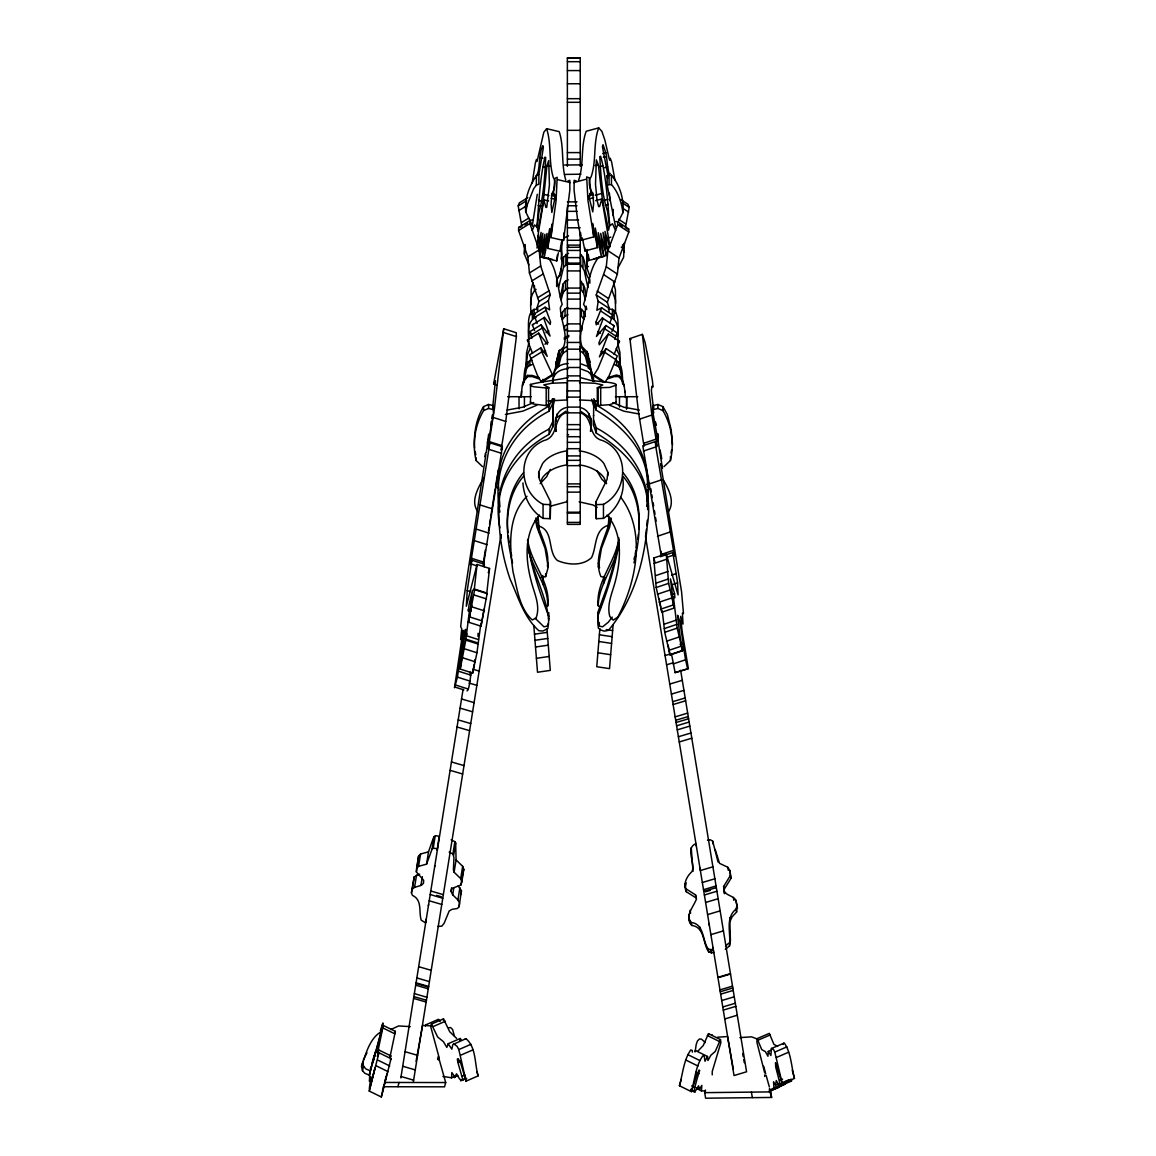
<?xml version="1.0" encoding="UTF-8"?>
<svg xmlns="http://www.w3.org/2000/svg" width="1156" height="1156" viewBox="0 0 1156 1156"><rect width="100%" height="100%" fill="white"/><g stroke="black" fill="none" stroke-linecap="round" stroke-linejoin="round"><path stroke-width="1.5" d="M609.385 193.168L610.079 200.537M712.226 1074.878L712.226 1071.554L720.882 1042.568L720.477 1039.576L708.484 1033.652L703.253 1045.53L697.906 1051.107M526.009 366.192L526.558 352.753L528.697 343.621M647.606 509.666C649.137 475.434 623.705 449.467 596.323 433.182L593.519 425.292L593.548 415.221M565.848 407.649C555.27 410.481 554.172 422.229 555.819 431.434M593.476 380.931L591.41 370.96M593.592 415.698L593.736 400.655L593.736 405.929L591.626 399.239M565.79 180.134C561.036 164.354 564.287 147.274 559.215 131.639L546.629 128.677C551.701 144.312 548.45 161.392 553.204 177.186C556.036 181.203 555.01 189.642 551.817 193.832L551.08 204.251L551.846 212.473L554.938 198.167L553.493 192.315L554.952 178.371L557.178 177.302L556.065 200.739L550.964 237.529L563.55 240.491L569.85 189.945L569.764 180.264L567.538 181.333M477.992 636.508L478.064 633.315M618.128 221.995L622.911 212.69C621.697 202.762 618.214 192.012 611.452 184.57L607.146 185.003L615.599 226.908M437.185 850.267L439.193 836.323L436.506 835.774L434.107 836.612L433.139 838.606L428.515 851.842L426.55 864.153L418.588 866.335L416.594 868.532L416.377 871.913L423.674 880.323L423.472 883.3C420.755 887.172 415.163 885.655 412.23 889.195L411.435 892.793L412.461 895.394C422.619 900.091 418.53 911.694 421.218 920.162L425.451 922.82L425.813 921.274M467.01 690.912C469.206 690.479 470.376 677.141 471.171 672.402M499.927 512.065C491.575 469.625 510.692 430.856 548.956 411.261L552.582 403.834L552.698 399.109M548.565 623.518L547.872 628.474L542.93 631.046L538.898 630.728C524 617.622 518.134 596.93 510.157 579.286C502.759 557.871 498.886 535.358 498.857 512.7C496.488 478.281 520.59 450.016 549.158 434.309L552.799 426.896L553.464 398.878M552.799 426.896L552.698 407.649L554.605 398.907M590.022 276.602L586.858 267.831L587.104 250.245M586.858 267.831L587.219 249.479M542.135 251.387L538.985 250.65L541.138 232.399L537.005 248.034L538.465 232.298L543.855 199.858L548.565 200.971M696.201 845.946L695.623 843.764C685.132 848.258 695.58 863.2 691.996 871.566C686.346 876.739 682.835 884.326 686.375 891.767L696.028 897.88L695.536 894.874L685.884 888.762L684.8 884.152M618.98 539.939L614.501 561.961L607.146 586.67L597.71 612.781L597.927 622.376L599.314 626.075L602.551 626.855L608.345 622.174L612.218 617.102M597.71 612.781L597.927 618.778M537.453 310.964L537.078 307.684L538.942 301.499L529.419 272.961L527.859 256.834L518.567 230.506L518.683 227.457L529.983 220.507L533.147 219.669M537.121 323.434L533.797 314.157L545.083 307.207L549.635 309.837L548.378 300.719L550.242 294.549L540.705 266.01L539.144 249.869L529.867 223.556L529.983 220.507M625.353 228.021L629.211 207.372L627.983 204.309L621.047 199.728M550.964 237.529L552.048 224.033L547.684 248.367L560.27 251.314L562.336 239.884M563.55 240.491L564.186 232.703M428.515 851.842L420.567 854.009L418.559 856.206L416.377 871.913M434.642 866.913L434.714 865.642M521.183 396.233L521.515 391.133M521.183 397.418C522.122 390.034 521.11 380.483 527.598 375.397L532.338 375.44L538.754 377.636M378.966 1052.784L369.241 1091.047L381.307 1096.972L391.031 1058.694L378.966 1052.784L377.405 1056.396L378.735 1049.937L390.8 1055.862L390.526 1057.307M523.567 382.824C524.564 375.454 523.336 365.643 529.881 360.528L532.035 360.108M523.899 382.622L526.356 369.299L527.974 366.51L532.035 364.602M558.391 252.702L556.787 260.88L542.121 257.412L544.895 234.278L539.895 256.516L552.481 259.464M477.067 564.475L474.177 590.384L474.639 589.661L487.124 593.635L486.662 594.343L489.552 568.434L477.067 564.475L466.33 606.25L467.212 590.629L471.879 560.212L484.364 564.186L484.176 566.801M548.594 618.778C545.733 592.334 529.405 567.336 527.555 539.939M595.629 200.653L601.886 198.962L599.574 206.577L598.606 206.563L597.002 199.829L595.499 184.266L596.337 159.846L598.331 164.73L602.478 200.234L608.605 230.189L609.501 225.666L607.449 210.898C601.958 195.075 600.802 174.455 599.776 156.681L600.643 156.233C606.828 179.122 607.406 202.632 609.848 225.854L612.478 223.729L615.628 230.593M526.052 366.943L527.454 354.632L530.243 348.332M532.208 230.55L534.578 224.958L536.861 227.01C539.014 203.687 539.52 180.148 544.938 157.1L545.704 157.505C544.794 175.409 543.811 195.74 538.971 211.967L537.179 226.807L537.959 231.301L543.32 201.158L546.961 165.525L548.71 160.583L549.432 184.96L546.716 207.358L545.878 207.401L543.855 199.858M522.946 482.948C523.726 496.964 530.792 511.082 543.06 518.379L550.242 518.712L550.473 501.603L539.462 479.451L538.696 472.255L542.54 463.614A36.587 22.817 0 0 1 562.51 451.678L567.004 450.797L567.379 449.12M550.242 518.712L550.473 501.603M547.684 248.367L549.678 228.7L544.201 257.933L547.005 233.469L542.121 257.412M560.27 251.314L560.646 246.329M590.441 431.246C592.378 422.157 591.193 410.438 580.673 407.649M590.702 431.434L590.875 418.255M539.895 256.516L542.886 233.31L538.985 250.65M599.863 628.691L596.756 666.723L609.53 668.63L613.056 625.396M603.519 583.896L604.14 576.223M608.013 528.697L609.039 516.168M637.924 539.26L638.329 534.303M638.748 529.332C640.829 509.435 636.147 488.063 622.968 472.674M562.018 240.535L561.18 250.274L561.961 263.467L559.995 275.301L556.701 279.073M715.188 849.501L719.523 863.33L727.789 867.289L729.985 870.627L730.433 875.424L723.613 886.479L724.032 890.712C726.373 895.943 733.236 895.438 735.91 900.307L736.979 905.48L736.112 909.035C724.754 918.009 731.242 933.86 729.45 946.013L725.332 949.293M729.783 917.893L730.404 940.695L729.45 946.013M488.656 434.15L486.214 452.762M488.352 441.505L493.468 413.371L492.962 405.525L488.583 404.484L483.598 406.609C476.041 418.732 473.613 434.02 474.581 448.066M646.724 501.242L647.057 497.658M646.724 506.371C654.267 462.068 634.543 426.174 596.106 405.005L593.866 398.675M525.734 211.909C524.448 199.107 529.159 186.116 536.355 175.77L538.869 174.715L538.869 184.122L536.355 185.177L533.667 188.703L527.353 204.453L525.734 211.909L532.844 226.403M646.421 529.217L645.568 536.109M646.768 525.633L647.273 520.272M538.898 174.513L543.363 147.65L542.858 145.656C538.638 153.459 540.011 169.686 537.135 174.31L535.531 178.125M556.787 260.88L557.38 254.956M480.882 623.445L476.951 652.764L472.703 673.052L460.218 669.078L465.796 640.121L469.495 610.195L469.076 609.588L468.296 611.148L469.033 604.906L472.457 590.268L470.333 608.721L471.634 605.137L468.512 622.203L480.997 626.162L487.124 593.635M437.763 926.404L441.823 926.173L444.106 923.326L449.193 910.971L451.996 909.338L457.371 908.5L459.105 906.709L459.481 902.981L457.921 899.946L452.69 894.787L451.042 891.348L451.606 887.837M461.071 894.383L461.446 890.669L458.166 885.958M558.912 353.331L557.149 367.839M609.935 322.827L612.752 315.14L601.655 307.799L596.857 310.27L598.187 301.196L596.221 294.953L606.279 266.747L607.926 250.664L617.723 224.683L617.593 221.634L615.845 221.562M608.894 311.817L609.299 308.536L607.334 302.294L617.376 274.088L619.024 258.019L628.821 232.024L628.705 228.975L617.593 221.634M579.142 450.797L584.011 451.678A36.587 22.817 0 0 1 603.967 463.614L607.825 472.255L607.059 479.451L596.048 501.603L596.279 518.712L603.461 518.379C616.639 510.215 625.555 493.511 622.694 477.992M620.151 369.486L619.963 352.753L617.824 343.621M501.068 449.987L505.75 421.434L516.385 336.598L516.212 332.726L503.727 328.752L494.479 408.227L488.179 448.99L489.884 442.762L502.369 446.736L483.396 565.371M617.81 335.847C617.665 327.726 620.758 308.32 608.359 309.042M617.81 344.531C617.564 336.02 620.555 320.848 610.469 317.351M471.879 560.212L470.449 564.562L489.884 442.762M469.957 674.829L470.275 672.171M695.132 1051.801L696.215 1044.432L697.501 1040.891L699.539 1038.941L701.548 1039.186L705.305 1042.568M485.896 454.496L463.151 602.999L460.695 626.538L461.721 628.878L460.637 639.543L463.108 630.251L454.496 687.777L457.429 677.113L463.383 636.84L465.565 629.355L460.218 669.078M468.512 622.203L474.639 589.661M560.385 297.497L563.015 284.145L565.472 281.125L568.16 279.868M615.584 303.334L615.411 289.809L613.489 282.425M615.584 313.377L615.411 299.852L612.088 290.459M657.865 434.15L658.169 441.505L653.053 413.371L653.559 405.525L657.937 404.484L662.923 406.609L667.359 414.498L671.188 429.786L672.532 444.699M653.053 413.371L653.559 405.525M528.913 264.955L524.405 254.132L525.055 244.465M492.861 405.9L495.418 380.613L493.655 383.879L503.727 328.752M532.165 183.197L535.358 162.938L536.557 159.427L536.832 161.435L537.41 159.976L543.811 132.304L546.629 128.677M459.64 1040.516L460.247 1038.493L461.128 1039.678M558.912 354.516L559.547 349.936M705.521 1091.004L701.432 1090.874L701.851 1085.397L699.38 1089.357L696.389 1087.868M472.703 673.052L473.107 670.336M561.195 299.751L563.015 292.815L563.015 284.145M411.435 892.793L414.209 876.884L419.7 874.138M412.23 889.195L414.209 876.884M416.594 868.532L418.559 856.206M414.57 887.302L416.55 874.976M418.588 866.335L420.567 854.009M420.929 885.51L422.345 876.725M426.55 864.153L432.142 848.923L434.107 836.612M432.142 848.923L433.211 848.258L435.191 835.933M425.451 922.82L426.015 919.295M400.843 1077.927L463.094 689.279M483.222 563.593L485.419 549.822M488.453 530.907L489.002 527.454M489.552 524.015L490.375 518.856M490.65 517.137L495.202 488.786M497.398 475.015L495.476 487.023L498.626 487.933M497.672 473.31L498.222 469.885M413.4 1081.597L501.01 534.563M451.042 891.348L451.779 888.53L460.984 884.932L461.836 881.725L460.695 878.618L454.106 872.202L453.412 869.876L453.947 857.564L452.906 854.009L454.872 841.684L451.1 839.805M453.672 855.209L455.652 842.897L454.872 841.684M454.106 872.202L456.085 859.891L455.652 842.897M452.69 894.787L453.817 887.75M460.695 878.618L462.66 866.306L456.085 859.891M457.921 899.946L459.9 887.635M460.984 884.932L462.675 874.37M461.836 881.725L463.802 869.413L462.66 866.306M459.105 906.709L461.446 890.669M557.149 366.669L558.232 359.921M623.619 247.875L624.413 242.948L623.619 257.268L618.113 267.672M438.37 1059.908L438.89 1056.757L430.856 1027.149L431.419 1024.1L443.499 1018.841L449.727 1031.744L456.649 1038.406M558.984 350.788L556.195 362.507M474.437 662.879L474.986 659.599M561.122 259.132L561.961 254.06L561.281 242.529M604.891 577.451L600.874 576.584C592.782 556.744 606.322 536.875 610.628 517.931M598.288 567.09L601.423 548.45L609.588 527.223L611.322 518.379M473.382 668.847L474.177 664.382M671.044 453.123L671.65 449.756M663.963 466.692L670.451 460.478C674.381 443.875 671.65 425.264 662.923 410.597L662.923 406.609M699.38 1089.357L698.571 1085.787C689.93 1102.116 697.285 1077.753 699.669 1070.485L699.077 1070.008L696.663 1075.022L691.418 1091.669L679.425 1085.744C682.835 1073.866 683.557 1060.153 690.797 1049.923L692.285 1050.501L692.357 1052.148M691.418 1091.669C694.828 1079.791 695.551 1066.078 702.79 1055.847L704.279 1056.425L705.015 1061.251L707.486 1056.468L695.493 1050.544L694.77 1051.599M480.997 626.162L484.118 609.096L483.858 609.833M532.425 224.987L537.28 194.309M484.826 456.663L485.462 453.21M487.384 442.762L488.034 439.266M635.15 554.316L635.771 550.964M636.392 547.626L636.999 544.274M771.312 1050.082L768.278 1051.396L767.96 1056.266L765.431 1051.685L761.732 1049.59L757.151 1038.623L769.318 1033.363L773.899 1044.33L777.598 1046.426M491.748 418.241L492.442 414.701M560.14 273.524L561.021 269.03M378.735 1049.937L377.651 1052.552L383.286 1025.43L395.366 1031.34L390.078 1056.671M532.54 353.375L527.411 340.124L538.71 333.159L547.221 356.38L540.806 347.869L529.52 354.834L537.367 375.223L541.08 381.538L542.785 381.437L554.085 374.472L558.767 351.959L563.695 346.742C568.275 333.622 560.458 320.602 560.385 307.51L562.206 304.331C557.235 288.697 558.276 271.732 548.392 257.831M618.98 543.522C614.761 568.55 606.828 592.739 597.71 616.365M662.316 611.293L664.743 632.303L670.032 654.961L682.488 650.785L677.199 628.127L673.717 599.502L673.919 597.06L674.844 597.666L674.569 593.75L670.408 578.881L672.792 597.522L671.622 594.646L674.309 608.013L661.853 612.189L656.189 587.523L653.776 558.001L666.232 553.825L678.066 594.892L677.604 582.87L672.85 552.525L660.408 556.701M674.309 608.013L668.63 583.346L666.232 553.825M488.265 572.769L489.552 568.434M554.013 372.391L552.597 382.694M552.857 382.766L554.389 370.628C557.134 365.657 562.842 363.952 568.145 363.519M768.278 1051.396L770.893 1055.515L771.457 1048.463L784.332 1043.044C791.239 1053 791.311 1066.815 794.461 1078.418L782.294 1083.678L775.517 1062.682L775.676 1066.901L780.242 1084.574C777.858 1087.218 779.476 1084.574 776.254 1080.557L775.647 1085.065L778.682 1083.75M685.291 887.143L686.231 882.881M531.905 338.246L529.737 331.743L541.037 324.793L547.727 342.465L547.323 344.228L538.71 333.159M540.618 481.965L542.54 477.659A36.587 22.817 0 0 1 562.51 465.709L567.004 464.828L567.379 463.151M582.335 237.992L584.994 250.982L597.493 247.601L592.522 223.426L593.765 236.879L581.251 240.26L577.509 219.365L574.07 189.945L574.171 180.264L576.7 181.246M593.765 236.879L587.942 200.277L586.67 176.882L589.199 177.865L590.875 191.766L589.213 197.676L592.753 211.866L593.635 203.601L592.782 193.211C589.184 189.382 587.999 180.394 591.193 176.622C596.597 160.857 592.956 143.445 598.707 127.883L601.915 131.394L604.891 140.107L609.226 158.849L609.891 160.279L610.209 158.256L611.567 161.739L614.978 180.293M757.151 1038.623L756.891 1042.25L764.651 1072.739M730.274 920.899L732.153 916.809L736.603 912.026L736.979 905.48M443.21 1020.025L443.499 1018.841M369.862 1070.875L369.443 1081.38L370.917 1076.872L369.313 1088.576L375.079 1067.768L369.241 1091.047M611.914 331.512L614.27 325.949L602.319 317.987L596.265 324.822L595.875 322.293L601.655 307.799M602.319 317.987L603.172 318.608L596.438 336.454L605.932 325.515L617.044 332.856L614.746 339.286M558.449 366.842L560.992 356.929L563.218 353.1L566.743 350.644M382.448 1090.845L384.139 1084.285M428.298 905.769L428.616 904.541M384.558 1082.652L386.147 1076.583M592.161 374.746L593.967 374.905L597.883 368.735L606.178 348.606L617.275 355.947L608.995 376.076L605.065 382.246L603.273 382.087L592.161 374.746L587.219 352.06L582.017 346.67C577.191 333.578 585.413 320.602 585.514 307.568L583.592 304.317C588.881 288.263 587.971 270.822 598.909 256.863M374.197 1055.385L371.726 1064.185M379.471 1037.438L373.402 1060.543L383.286 1025.43M379.905 1035.762L382.911 1022.959L380.382 1030.762M462.964 872.621L463.802 869.413M362.464 1070.644L363.605 1066.367L362.681 1062.118L361.539 1066.396L362.464 1070.644L364.877 1073.317L369.241 1075.109L375.989 1051.021L374.356 1055.818M381.307 1096.972L387.029 1073.519M633.979 559.229L634.846 555.978M633.979 562.827C641.204 534.245 643.516 500.071 622.968 476.258M369.241 1075.109L371.235 1067.595M371.625 1066.107L372.767 1061.815M373.244 1060.009L375.498 1051.541M397.924 1086.683L399.066 1082.406M437.56 1059.243L438.312 1056.396L445.696 1082.551L444.554 1086.828L383.489 1086.727M578.694 179.989C584.098 164.224 580.457 146.826 586.208 131.249L598.707 127.883M547.38 566.267C550.213 549.331 539.043 534.043 535.893 517.931M540.3 577.74L545.646 576.584L548.233 567.09L548.233 563.102M370.382 1068.867L371.033 1066.54M557.149 367.608C559.88 360.513 558.955 350.528 566.743 346.67M614.082 354.386L619.5 341.323L608.388 333.983L599.285 344.734L598.88 342.956L605.932 325.515M361.539 1066.396C365.527 1054.575 369.761 1037.944 381.335 1031.687M501.487 449.857L502.369 446.736M679.425 1085.744L681.361 1079.213M769.838 1088.735L771.63 1097.449L705.608 1098.2L704.698 1092.651L705.463 1090.05M522.512 385.858L523.885 381.22L527.598 376.581L532.338 376.61L538.754 378.821M618.922 537.93C616.105 561.57 595.586 581.67 598.201 605.744L600.701 607.594M618.922 543.06C616.09 564.908 598.533 584.026 598.201 605.744M608.388 333.983L599.4 356.886L606.178 348.606M561.065 316.614L562.481 312.293L565.053 308.955L567.899 307.568M769.015 1091.596L778.133 1087.652L786.138 1082.594L773.971 1087.854L770.575 1090.079L791.47 1081.062L791.6 1079.531M712.876 947.515L713.628 952.79L708.874 952.168C702.516 943.686 705.146 927.083 691.75 925.45C684.106 916.376 693.297 907.373 696.476 898.963L695.536 894.874M390.208 1057.35L390.8 1055.862M394.557 1033.247L395.366 1031.34M533.046 282.425L531.124 289.809L531.095 304.664M562.264 260.591L563.536 257.094L568.42 253.28M563.536 257.094L563.536 267.152L558.623 287.569M557.293 413.718L555.646 421.853L555.646 418.255M720.477 1039.576L715.246 1051.454L710.882 1055.211L707.949 1060.5L707.486 1056.468M559.634 274.853L556.672 279.766L556.672 286.471M390.367 1059.908L391.031 1058.694M518.683 227.457L521.862 226.619L518.206 205.855L519.376 202.835L527.844 197.618M783.103 1044.475L783.623 1043.203M545.878 607.319L547.655 606.004C548.811 584.835 529.838 565.949 527.685 544.577M729.985 870.627L730.939 878.43L724.104 889.47L724.523 893.718L724.032 890.712M548.956 411.261L548.956 406.132L552.582 398.704L552.582 403.834M550.242 469.408L546.701 476.633L540.141 483.642M549.158 434.309L549.158 429.035L552.799 421.622M363.273 1060.211L366.987 1052.769M668.587 511.501C675.032 501.487 668.732 489.277 663.486 480.188M483.959 477.515C478.468 487.471 469.611 501.762 478.353 512.209M483.598 406.609L483.598 410.597C474.87 425.264 472.139 443.875 476.07 460.478L482.558 466.692M538.161 309.042C525.344 308.609 528.856 328.868 528.884 337.335M536.052 317.351C525.633 321.224 528.913 337.09 528.884 346.02M536.066 289.376C528.971 295.185 530.749 306.499 531.095 314.721M460.247 1038.493L448.167 1043.738L446.837 1047.423L443.427 1041.672L437.647 1036.99L431.419 1024.1M567.899 314.75L565.053 316.152L562.481 319.49L562.481 312.293M539.52 515.085C524.073 532.714 525.344 558.969 531.038 580.457C533.841 592.681 540.892 605.412 536.052 618.041L532.251 619.977C519.073 607.955 517.238 588.39 513.047 571.974C509.55 546.528 507.267 516.01 527.006 496.271M563.015 292.815L565.472 289.795L568.16 288.538M554.389 375.758C557.134 370.787 562.842 369.082 568.145 368.648M465.854 1078.49C459.553 1081.293 460.507 1080.441 456.548 1073.765L454.799 1076.915L451.823 1072.537L451.577 1077.811L442.907 1076.395M567.379 500.692L566.368 501.877L551.094 506.025M563.536 267.152L568.42 263.322M416.059 1061.295L422.59 1025.415L432.445 1025.936M523.552 472.674C509.55 488.959 505.403 511.718 508.048 532.641M523.552 476.258C503.005 500.071 505.331 534.245 512.542 562.827M547.915 400.959L567.235 399.947L567.379 382.491M728.959 943.007L725.448 946.085M557.293 417.302L565.848 411.247M454.322 1077.667L455.854 1076.366M618.157 342.422L619.5 341.323M580.413 377.622L591.063 380.497L607.045 382.203A42.136 4.032 0 0 1 615.946 384.341L616.076 402.447L609.66 404.687L598.143 405.496L597.305 405.091L597.305 387.809L602.767 384.948L594.993 383.257L579.459 382.665M597.305 405.091L598.042 404.484M534.592 330.573L532.367 324.923L533.162 324.33M545.083 307.207L550.559 321.888L550.198 324.417L544.462 317.365L543.652 317.958L550.039 336.049L541.037 324.793M616.076 385.165L609.66 387.405L597.305 387.809M596.279 518.712L596.279 504.666L603.461 504.348C628.474 491.155 629.89 451.808 602.652 440.58C587.335 437.098 594.011 417.807 581.136 413.169M568.044 377.521C555.718 380.382 542.771 381.364 530.503 384.428A60.444 5.78 0 0 0 534.058 386.827L548.551 388.185L549.216 387.751L543.811 384.876L551.947 383.214L567.235 382.665M530.503 401.71A60.444 5.78 0 0 0 534.058 404.109L546.196 405.611L549.216 405.034L548.291 404.412M548.956 406.132C518.48 422.475 494.45 453.802 498.843 489.927M549.158 429.035C512.108 447.69 491.705 486.69 499.956 527.859M518.206 205.855L526.674 200.638M518.741 210.638L527.208 205.421M521.703 222.443L528.754 218.094M524.68 224.885L527.512 223.151M518.567 230.506L529.867 223.556M527.859 256.834L539.144 249.869M529.419 272.961L540.705 266.01M531.659 281.053L542.944 274.102M538.002 297.569L549.302 290.618M538.942 301.499L550.242 294.549M537.078 307.684L548.378 300.719M534.563 317.466L545.849 310.502M532.367 324.923L544.462 317.365M530.647 335.211L541.947 328.261M546.022 332.682L548.84 330.948M544.895 344.199L547.727 342.465M530.503 358.837L541.788 351.872L540.806 347.869M542.771 352.537L545.589 350.803M541.08 381.538L552.38 374.573L554.085 374.472M390.815 1029.548L398.618 1025.95L410.279 1026.615M462.834 1079.791L457.834 1062.248L457.328 1059.012L458.282 1058.708L460.998 1064.084L466.027 1081.163L478.093 1075.904C474.639 1063.954 476.243 1047.047 465.969 1038.68L452.834 1044.547L451.808 1049.171L448.167 1043.738M464.914 1039.302L465.969 1038.68M564.171 337.928L568.882 335.399M564.171 339.113L568.882 336.584M563.94 237.934L568.477 235.838M785.343 1084.169L780.979 1085.961M567.61 324.518L564.619 326.064L564.619 330.558L567.61 328.998M608.258 525.33C594.054 529.491 596.901 546.933 591.511 557.669C582.581 566.093 568.073 565.096 557.452 560.544C547.063 551.484 554.316 530.488 538.71 526.052M607.146 185.003L607.146 175.611L611.452 175.177C619.948 185.206 624.211 199.439 622.911 212.69M426.044 1024.722L438.124 1019.476M433.356 1026.485L445.436 1021.225M466.027 1081.163L458.831 1049.576L470.911 1044.316M460.623 1055.226L472.703 1049.98M457.834 1062.248L460.854 1060.933M451.577 1077.811L456.1 1075.846M454.799 1076.915L457.819 1075.6M461.995 1076.308L465.015 1074.993M460.637 1080.889L466.677 1078.259M758.192 1040.125L770.358 1034.866M782.294 1083.678L774.795 1052.105L786.961 1046.83M776.413 1057.48L788.58 1052.22M779.534 1080.427L782.583 1079.112M783.956 1081.973L788.522 1080.007M780.387 1083.895L791.036 1079.299M772.627 1088.822L784.808 1083.562M769.015 1091.307L779.664 1086.712M483.598 410.597L488.583 408.458L492.962 409.513M533.711 402.534L522.714 407.201L507.166 410.062M536.861 405.192L522.714 411.175L505.403 414.412M644.037 446.187L638.545 412.461L629.919 338.564L642.36 334.387L645.077 342.306L652.389 380.31L653.068 386.913L651.912 386.292L651.377 390.641L653.429 408.328M639.427 419.209L651.883 415.033L642.36 334.387M643.632 443.326L656.073 439.135L651.883 415.033M655.264 441.606L642.808 445.783L661.015 554.533L673.471 550.343L655.842 446.91L655.264 441.606L657.099 446.332L656.073 439.135M643.386 451.1L655.842 446.91M649.369 483.916L661.824 479.74M657.475 536.254L669.916 532.078M666.766 557.365L672.994 555.285M654.065 563.463L666.521 559.287M655.755 575.587L668.197 571.411M671.52 575.139L676.188 573.564M655.712 583.245L668.154 579.069M656.189 587.523L668.63 583.346M672.937 584.43L677.604 582.87M657.403 594.242L669.859 590.066M671.463 594.791L674.569 593.75M659.065 602.233L671.52 598.042M660.741 609.154L673.197 604.978M664.238 624.168L676.679 619.977M664.267 628.604L676.722 624.413M664.743 632.303L677.199 628.127M666.492 641.219L678.948 637.043M680.046 644.311L683.167 643.271L679.815 621.292L677.647 615.295C679.598 635.468 679.742 633.069 682.488 650.785M668.573 650.438L681.029 646.262M683.167 643.271L683.976 649.947L671.535 654.137L675.118 672.633L688.34 668.63L682.141 631.494L680.667 616.336L683.023 624.067L682.387 613.142L683.471 613.634L681.563 591.699L661.261 467.588L660.712 463.672L662.46 468.397L657.316 436.217L658.356 441.303M673.124 663.949L685.566 659.773L683.976 649.947M675.118 672.633L688.34 668.63M607.767 377.636L616.668 374.949L620.931 377.029L624.009 384.673L625.006 392.317M607.767 378.821L614.183 376.61L618.922 376.581L622.636 381.22L624.009 385.858M646.825 484.364L649.961 483.425M646.117 490.13L650.828 488.728L651.348 491.864M665.061 655.553L671.333 653.675M666.579 664.787L672.85 662.908M669.743 684.063L682.286 680.32M671.39 694.12L683.933 690.363M672.648 701.706L685.19 697.949M673.11 704.539L685.653 700.782M675.133 716.879L687.675 713.122M675.696 720.289L688.239 716.532M676.058 722.514L688.6 718.757M676.592 725.809L689.149 722.052M677.257 729.855L689.814 726.098M678.399 736.748L690.941 733.005M679.251 741.964L691.794 738.207M700.363 870.555L712.92 866.798M702.328 882.519L714.885 878.762M703.513 889.715L716.055 885.958M703.787 891.363L716.33 887.606M705.507 891.825L710.218 890.423M704.38 894.99L716.922 891.233M705.608 902.46L718.151 898.718M707.602 914.613L720.145 910.856M710.897 934.64L723.439 930.883M717.905 977.369L730.447 973.612M719.538 977.297L730.52 974.017M719.971 989.897L732.514 986.14M720.275 991.747L732.817 987.99M720.665 994.16L733.207 990.403M721.72 1000.547L734.262 996.79M722.775 1006.992L735.317 1003.235M723.28 1010.113L735.837 1006.356M724.74 1018.971L737.282 1015.214M707.53 840.21L710.232 839.733L712.717 841.178L718.035 862.015M568.564 412.287C551.99 414.166 560.14 436.838 543.869 440.58C516.631 451.808 518.047 491.155 543.06 504.348L550.242 504.666M713.136 949.784L708.382 949.177C702.024 940.681 704.654 924.077 691.259 922.459L689.366 919.728M602.71 153.603L605.831 152.765L603.013 144.731L602.435 146.725L607.868 175.105M603.36 157.303L606.481 156.465L605.831 152.765M595.196 165.568L598.331 164.73M599.646 166.58L602.767 165.742M604.574 167.736L607.695 166.883L606.481 156.465M573.622 182.605L586.121 179.238M589.661 194.049L592.782 193.211M588.548 195.913L593.23 194.641M595.253 195.234L601.496 193.558M588.852 198.933L593.534 197.662M603.273 200.523L607.955 199.266M605.296 205.204L608.417 204.366M607.709 237.977L610.845 237.139M606.568 247.731L609.689 246.893L609.66 244.523L601.886 198.962M593.895 258.843L606.394 255.476L602.984 232.385L607.435 249.566L604.978 231.402L609.689 246.893M587.147 252.297L588.982 260.418L603.851 256.459L600.687 233.425L606.394 255.476M653.559 409.513L657.937 408.458L662.923 410.597M771.457 1048.463L773.494 1049.417L774.795 1052.105M739.883 1037.611L751.559 1036.845L756.92 1038.897M717.674 1037.178L727.543 1036.571L733.352 1069.184M535.17 520.243L538.364 519.781M534.505 634.182L547.279 632.346M534.982 640.28L547.756 638.444M535.517 646.999L548.291 645.164M536.413 658.313L549.187 656.464M448.557 1027.814L450.565 1027.54L452.603 1029.519L454.409 1036.094M433.211 848.258L437.214 848.649M568.839 247.196L567.379 247.355L580.225 247.196M564.518 165.033L582.378 164.846M564.518 174.426L580.948 174.195M384.63 1082.45L445.696 1082.551M770.72 1091.9L704.698 1092.651M567.379 58.176L580.225 58.176M567.379 61.687L580.225 61.687M567.379 70.574L580.225 70.574M567.379 83.752L580.225 83.752M567.379 98.679L580.225 98.679M567.379 102.306L580.225 102.306M567.379 130.339L580.225 130.339M567.379 152.592L580.225 152.592M567.379 159.109L580.225 159.109M567.379 201.867L577.017 201.867M567.379 205.739L577.017 205.739M567.379 211.346L577.017 211.346M567.379 220.001L578.621 220.001M567.379 227.79L580.225 227.79M567.379 240.289L580.225 240.289M567.379 245.115L580.225 245.115M567.379 250.433L580.225 250.433M567.379 257.615L580.225 257.615M567.379 263.106L580.225 263.106M567.379 264.262L580.225 264.262M567.379 270.923L580.225 270.923M567.379 288.075L580.225 288.075M567.379 293.133L580.225 293.133M567.379 299.101L580.225 299.101M567.379 308.623L580.225 308.623M567.379 323.897L580.225 323.897M567.379 331.035L580.225 331.035M567.379 342.451L580.225 342.451M567.379 349.17L580.225 349.17M567.379 359.458L580.225 359.458M567.379 367.492L580.225 367.492M567.379 375.888L580.225 375.888M567.379 380.801L580.225 380.801M567.379 390.901L580.225 390.901M507.6 396.71L531.153 396.71M615.382 396.71L637.794 396.71M567.379 397.115L580.225 397.115M579.459 399.947L597.666 400.857M567.379 407.1L580.225 407.1M567.379 412.851L580.225 412.851M567.379 424.642L580.225 424.642M567.379 429.483L580.225 429.483M567.379 434.757L568.608 434.757M567.379 436.708L580.225 436.708M567.379 442.343L580.225 442.343M567.379 448.687L580.225 448.687M567.379 455.912L580.225 455.912M567.379 460.348L580.225 460.348M567.379 465.666L580.225 465.666M567.379 483.902L580.225 483.902M567.379 486.662L580.225 486.662M567.379 492.138L580.225 492.138M567.379 512.224L580.225 512.224M567.379 513.076L580.225 513.076M567.379 522.411L580.225 522.411M626.942 228.902L628.705 228.975M579.142 501.82L593.071 504.984L597.146 507.325M533.797 314.157L535.242 314.36M606.25 629.63L612.637 630.584M599.357 634.788L612.131 636.681M598.808 641.493L611.582 643.401M597.898 652.793L610.657 654.701M579.142 464.828L584.011 465.709A36.587 22.817 0 0 1 603.967 477.659L606.539 483.41M614.501 364.602L618.547 366.51L620.165 369.299L622.737 384.182M370.382 1070.832L366.019 1069.04L363.605 1066.367M639.355 410.062L623.807 407.201L612.81 402.534M639.355 414.036L623.807 411.175L609.66 405.192M539.823 157.505L542.959 158.242M546.961 165.525L550.111 166.262M543.074 166.666L546.224 167.403M557.654 179.642L570.24 182.59M551.817 193.832L554.967 194.569M551.426 195.263L556.137 196.376M544.187 194.439L548.898 195.552M551.166 198.297L555.877 199.41M538.537 200.349L543.248 201.462M538.118 205.465L541.268 206.201M581.266 363.967L588.187 366.596L590.889 369.284L590.889 374.4L592.985 381.119M581.266 369.096L588.187 371.726L590.889 374.4M472.862 669.252L479.148 671.087M469.018 683.052L476.864 685.335M461.533 698.975L474.09 702.646M460.074 708.137L472.631 711.807M458.181 719.913L470.738 723.569M457.054 726.994L469.611 730.664M451.447 761.948L464.004 765.604M450.103 770.33L462.66 774M430.783 891.001L443.34 894.672M436.65 895.409L441.361 896.781M430.22 894.513L442.762 898.284M429.208 900.784L441.78 904.44M418.66 966.676L431.217 970.332M416.854 977.947L429.411 981.603M416.073 982.802L428.63 986.473M415.972 983.424L428.544 987.094M415.698 985.158L428.255 988.828M414.354 993.611L426.911 997.281M413.877 996.588L426.434 1000.243M413.588 998.379L426.145 1002.05M405.048 1051.685L417.605 1055.356M402.721 1066.251L415.279 1069.907M401.074 1076.511L413.631 1080.166M449.135 852.117L452.906 854.009M503.9 332.625L516.385 336.598M493.655 383.879L496.777 384.876M493.265 417.46L505.75 421.434M489.176 441.578L501.675 445.551M489.104 449.395L501.588 453.369M479.798 504.84L492.283 508.813M476.474 529.159L488.974 533.118M474.668 540.733L487.153 544.693M471.373 558.232L483.858 562.206M471.59 564.142L476.272 565.631M474.003 588.953L486.488 592.927M467.212 590.629L470.348 591.626M474.018 594.964L486.503 598.938M471.951 606.886L484.451 610.859M468.194 609.761L471.316 610.758M469.856 617.001L482.341 620.96M464.047 633.127L467.169 634.109M465.998 635.612L478.483 639.586M465.637 639.051L478.136 643.025M465.796 640.121L478.281 644.08M464.466 648.791L476.951 652.764M462.776 657.836L475.26 661.81M458.354 671.159L470.839 675.133M457.429 677.113L469.914 681.086M455.825 685.103L468.31 689.063M456.071 687.43L463.874 689.915M610.31 173.429L609.039 173.776L607.695 166.883M585.659 265.591L588.505 266.574M453.889 1043.926L457.111 1046.353L458.831 1049.576M580.673 411.247L589.228 417.302L590.875 421.853M382.795 1027.901L394.861 1033.825M377.651 1060.023L389.716 1065.933M376.162 1065.803L388.243 1071.728M707.284 1035.501L719.278 1041.426M687.733 1054.575L699.727 1060.5M685.913 1060.066L697.906 1065.991M695.984 1072.233L698.975 1073.722M691.649 1085.932L694.64 1087.406M696.938 1088.649L701.432 1090.874M690.696 1089.371L693.701 1090.845M690.537 1090.151L695.045 1092.362M621.249 247.138L622.578 247.861L624.413 252.34M622.26 202.791L629.211 207.372M623.098 208.47L628.647 212.14M618.576 219.25L625.512 223.831M619.804 224.351L622.578 226.186M617.723 224.683L628.821 232.024M607.926 250.664L619.024 258.019M606.279 266.747L617.376 274.088M603.909 274.767L615.021 282.107M597.219 291.052L608.316 298.393M596.221 294.953L607.334 302.294M598.187 301.196L609.299 308.536M600.845 311.065L611.943 318.406M595.875 322.293L598.663 324.128M604.978 328.954L616.076 336.295M597.695 331.396L600.47 333.231M605.137 352.58L616.235 359.921M601.12 351.366L603.909 353.201M593.967 374.905L605.065 382.246M579.777 346.67C587.971 350.889 586.757 361.611 589.806 369.154M579.777 350.644L583.303 353.1L585.528 356.929L588.505 368.504M593.519 425.292L593.519 420.018L596.323 427.908C632.404 447.242 654.527 483.873 647.273 525.561C644.152 562.799 632.737 601.554 608.417 630.381L604.27 631.147L600.918 630.063L598.418 628.214L597.912 623.951M593.866 403.805L596.106 410.12C623.532 426.477 648.935 452.545 647.403 486.835M613.431 325.327L614.27 325.949M622.954 382.824C621.957 375.454 623.185 365.643 616.639 360.528L616.639 365.021M527.411 340.124L528.682 341.266M606.394 483.642L601.799 479.162L596.742 470.564M629.919 338.564L631.003 339.647M606.972 515.2C622.145 531.919 621.061 557.495 616.076 578.246C613.345 590.774 606.322 603.345 609.776 616.408L613.2 620.151L617.868 617.073C636.349 581.598 646.623 531.457 620.801 497.34M589.849 283.119L589.849 279.766C582.884 272.989 587.725 261.068 580.659 254.392L580.659 264.449L584.257 270.649L587.898 287.569M529.737 331.743L531.601 333.925M585.947 295.864L584.849 288.061L581.049 281.125L581.049 289.795L583.505 292.815L585.326 299.751M585.456 316.614L584.04 312.293L581.468 308.955L581.468 316.152L584.04 319.49M535.271 618.373L543.97 626.855L547.207 626.075L548.594 622.376L548.811 612.781M616.278 348.332L619.067 354.632L620.469 366.943M440.118 1021.572L439.02 1019.794A27.73 3.627 76.6 0 0 437.459 1020.864M552.38 374.573L541.788 351.872M790.588 1079.531L791.47 1081.062M775.647 1085.065L773.523 1081.77L773.971 1087.854M537.742 235.896L539.361 239.032M592.407 378.445L593.852 381.552M659.166 598.822L659.512 599.646M708.484 1033.652L708.903 1034.663M525.734 202.517L526.659 204.756M548.811 616.365C539.707 592.739 531.76 568.55 527.555 543.522M586.858 258.438L587.913 261.357M672.85 552.525L674.425 556.339L673.471 550.343M589.011 358.36L590.326 362.507M590.297 369.66L587.609 353.331M653.776 558.001L654.917 561.975M765.706 1073.866L763.711 1066.251M766.139 1075.456L769.361 1086.987M769.304 1089.068L771.63 1097.449M527.685 539.447C530.214 562.611 551.224 582.465 547.655 606.004M598.288 563.102L599.588 567.856M476.98 1071.713L478.093 1075.904M792.265 1070.167L794.461 1078.418M525.503 249.118L524.405 244.74L524.405 254.132M603.851 256.459L598.273 232.688L601.481 257.037L595.239 228.007L597.493 247.601M699.814 867.925L700.218 869.673M685.566 659.773L687.56 668.457M660.062 603.548L660.741 606.712M668.139 645.135L670.032 654.961M737.47 908.472L735.91 900.307M661.073 608.302L661.853 612.189M535.546 520.142L536.948 527.223L545.097 548.45L548.233 567.09M660.062 450.016L661.752 458.73M653.053 409.397L653.747 412.923M655.452 421.781L656.146 425.307M657.836 433.919L658.443 437.199M586.135 306.167L586.757 309.519M509.218 542.612L508.322 535.951M509.825 545.95L510.446 549.288M511.068 552.64L511.675 555.978M598.187 622.217L597.912 618.677M742.658 1053.492L743.207 1056.627M743.756 1059.705L744.291 1062.696M475.174 451.447L475.766 454.814M500.649 534.52L501.256 537.988M588.043 353.881L588.563 356.987M770.069 1090.122L770.749 1094.284M736.112 909.035L736.603 912.026M730.433 875.424L730.939 878.43M733.381 897.359L733.872 900.351M727.789 867.289L728.28 870.295M723.613 886.479L724.104 889.47M712.717 841.178L713.223 844.169M751.4 1092.015L752.31 1097.579M651.825 494.768L652.302 497.672M653.097 502.585L653.646 505.851M654.441 510.764L655.019 514.203M655.582 517.657L656.146 521.096M661.116 551.34L661.68 554.822M680.638 670.278L746.574 1071.785L734.031 1075.542L645.51 536.456M710.839 950.203L711.33 953.194M708.382 949.177L708.874 952.168M691.216 847.608L693.022 871.364M699.77 926.881L700.261 929.872M690.089 910.321L690.58 913.312M685.884 888.762L686.375 891.767M691.259 922.459L691.75 925.45M688.716 914.425L689.857 922.719M589.372 367.839L587.19 351.467M615.946 401.623L616.076 402.447M607.146 175.611L607.579 178.472M492.962 405.525L493.468 409.397M588.303 254.508L588.982 260.418M580.529 232.501L580.933 236.026M499.927 506.935L498.959 493.366M709.062 923.485L709.235 925.32M584.705 247.659L584.994 250.982M538.104 516.4L539.361 532.324M542.771 575.5L543.537 585.138M547.005 628.878L550.285 670.393L537.511 672.243L533.812 625.526M555.559 424.44L556.079 431.246M596.048 501.603L596.279 504.666M625.006 391.133L625.338 397.418M581.136 237.789L581.251 240.26M548.565 618.243L548.638 620.411M764.694 1074.964L764.723 1076.496M670.451 456.504L670.451 460.478M657.937 404.484L657.937 408.458M655.452 423.096L655.452 425.755M622.578 244.725L622.578 247.861M620.931 377.029L620.931 378.214M619.471 396.71L619.471 407.114M618.922 375.397L618.922 376.581M618.547 362.03L618.547 366.51M614.139 310.227L614.139 318.897M613.244 209.409L613.244 215.666M612.42 309.013L612.42 317.683M611.452 175.177L611.452 184.57M609.053 174.773L609.053 184.165M607.825 472.255L607.825 475.766M603.461 504.348L603.461 518.379M600.687 388.329L600.687 405.611M599.314 622.477L599.314 626.075M598.143 388.214L598.143 405.496M596.323 427.908L596.323 433.182M596.106 405.005L596.106 410.12M593.519 377.68L593.519 381.09M589.228 413.718L589.228 417.302M584.04 312.293L584.04 317.683M583.505 284.145L583.505 292.815M583.303 349.112L583.303 353.1M582.985 257.094L582.985 267.152M581.902 326.064L581.902 330.558M580.225 166.305L580.225 57.8L567.379 57.8L567.379 166.305M580.225 233.714L580.225 524.376L567.379 524.376L567.379 207.141M567.004 450.797L567.004 464.828M565.862 254.392L565.862 264.449M565.472 281.125L565.472 289.795M565.053 308.955L565.053 316.152M563.218 349.112L563.218 353.1M555.877 361.958L555.877 369.573M548.551 388.185L548.551 405.467M546.196 388.329L546.196 405.611M545.646 573.925L545.646 576.584M543.031 379.269L543.031 382.072M543.06 504.348L543.06 518.379M538.696 472.255L538.696 477.515M536.355 175.77L536.355 185.177M534.433 285.445L534.433 290.459M534.115 309.013L534.115 317.683M532.396 310.227L532.396 318.897M530.503 384.428L530.517 402.548M529.881 360.528L529.881 365.021M527.974 362.03L527.974 366.51M527.598 375.397L527.598 376.581M525.59 377.029L525.59 378.214M524.419 396.71L524.419 407.114M519.03 396.71L519.03 408.848M491.069 421.781L491.069 425.755M488.583 404.484L488.583 408.458M476.07 457.819L476.07 460.478M425.379 1026.109A27.73 3.627 76.6 0 1 426.94 1025.054M711.735 1035.212A28.004 2.601 -74.8 0 1 712.356 1035.039M626.639 408.848L626.639 396.71L626.552 408.848"/></g></svg>
